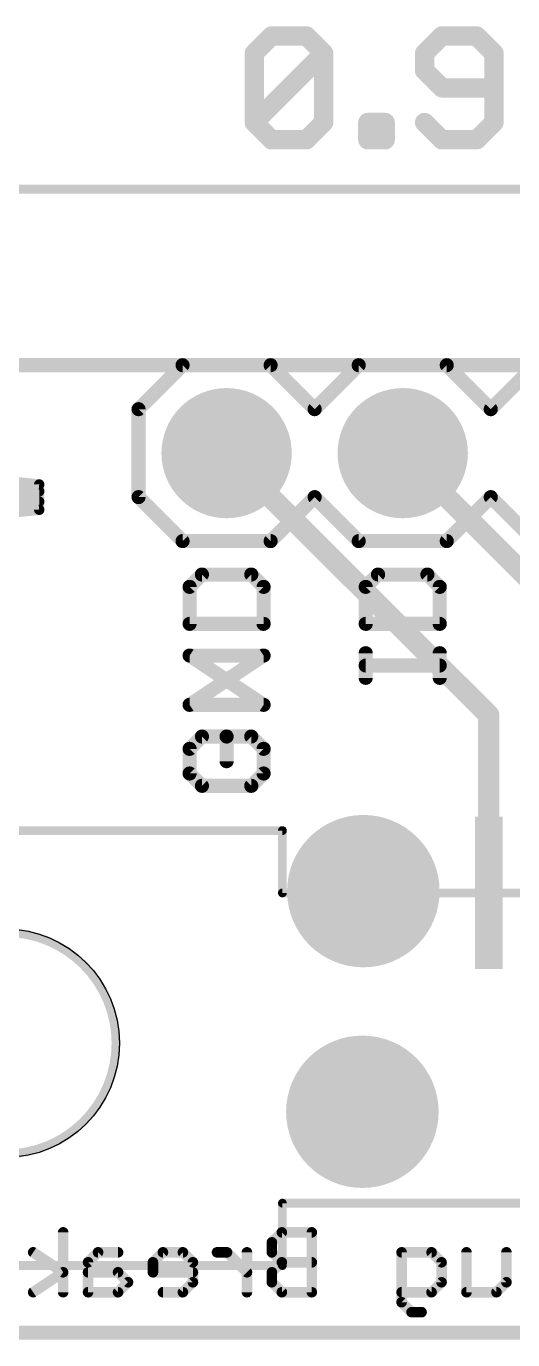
# Model space of a CAD drawing. Extents: x -36 to 71, y -16 to 19.
# Drawn here: x 3.46 to 10.48, y -0.1 to 18.86 of the extents above; entities that cross this region are included whole.
import ezdxf

# ---------------------------------------------------------------- set-up
doc = ezdxf.new("R2010")
doc.units = 0
for name, color, linetype in [('1', 12, 'CONTINUOUS'), ('17', 110, 'CONTINUOUS'), ('20', 53, 'CONTINUOUS'), ('21', 41, 'CONTINUOUS'), ('22', 40, 'CONTINUOUS'), ('47', 253, 'CONTINUOUS'), ('51', 53, 'CONTINUOUS')]:
    doc.layers.add(name, color=color, linetype=linetype)

# ---------------------------------------------------------------- blocks, each defined once
blk = doc.blocks.new('RECT')
blk.add_solid([(-0.5, -0.5), (0.5, -0.5), (-0.5, 0.5), (0.5, 0.5)])
blk = doc.blocks.new('ROUNDP')
at = {"const_width": 0.5}
blk.add_lwpolyline([(0, -0.25, 1), (0, 0.25, 1), (0, -0.25)], format="xyb", dxfattribs=at)

msp = doc.modelspace()

# ---------------------------------------------------------------- linework, layer by layer
at = {"layer": '1', "const_width": 0.3048}
for points in [[(10.13, 8.92), (6.35, 12.7)], [(10.78, 10.81), (8.89, 12.7)], [(10.13, 7.65), (10.13, 8.92)], [(10.13, 6.35), (10.13, 7.65)]]:
    msp.add_lwpolyline(points, dxfattribs=at)
at = {"layer": '1', "const_width": 0.1524}
for points in [[(6.4039, 12.7539, 1), (6.2961, 12.6461)], [(8.9439, 12.7539, 1), (8.8361, 12.6461)], [(10.2062, 8.92, 1), (10.0538, 8.92)], [(10.0761, 8.8661, 1), (10.1839, 8.9739)], [(10.2062, 7.65, 1), (10.0538, 7.65)], [(10.0538, 7.65, 1), (10.2062, 7.65)], [(10.0538, 6.35, 1), (10.2062, 6.35)]]:
    msp.add_lwpolyline(points, format="xyb", dxfattribs=at)
at = {"layer": '20', "const_width": 0.2032}
for points in [[(0, 13.97), (22.86, 13.97)], [(22.86, 0), (0, 0)]]:
    msp.add_lwpolyline(points, dxfattribs=at)
at = {"layer": '20'}
msp.add_circle((3.155, 4.18), 1.65, dxfattribs=at)
at = {"layer": '21'}
for points, const_width in [([(5.08, 13.335), (5.715, 13.97)], 0.2032), ([(5.715, 13.97), (6.985, 13.97)], 0.2032), ([(6.985, 13.97), (7.62, 13.335)], 0.2032), ([(7.62, 13.335), (8.255, 13.97)], 0.2032), ([(8.255, 13.97), (9.525, 13.97)], 0.2032), ([(10.16, 13.335), (9.525, 13.97)], 0.2032), ([(10.16, 13.335), (10.795, 13.97)], 0.2032), ([(5.08, 12.065), (5.08, 13.335)], 0.2032), ([(3.6478, 12.2478), (3.1639, 12.297)], 0.15), ([(2.6168, 12.15), (3.6478, 12.15)], 0.15), ([(3.6478, 11.8822), (3.6478, 12.2478)], 0.15), ([(5.715, 11.43), (5.08, 12.065)], 0.2032), ([(7.62, 12.065), (6.985, 11.43)], 0.2032), ([(8.255, 11.43), (7.62, 12.065)], 0.2032), ([(9.525, 11.43), (10.16, 12.065)], 0.2032), ([(10.795, 11.43), (10.16, 12.065)], 0.2032), ([(2.6201, 12), (3.6478, 12)], 0.15), ([(3.1639, 11.833), (3.6478, 11.8822)], 0.15), ([(6.985, 11.43), (5.715, 11.43)], 0.2032), ([(9.525, 11.43), (8.255, 11.43)], 0.2032), ([(5.9936, 10.947), (5.8157, 10.7691)], 0.2032), ([(6.7054, 10.947), (5.9936, 10.947)], 0.2032), ([(6.8834, 10.7691), (6.7054, 10.947)], 0.2032), ([(8.5336, 10.947), (8.3557, 10.7691)], 0.2032), ([(9.2454, 10.947), (8.5336, 10.947)], 0.2032), ([(9.4234, 10.7691), (9.2454, 10.947)], 0.2032), ([(5.8157, 10.7691), (5.8157, 10.2352)], 0.2032), ([(6.8834, 10.2352), (6.8834, 10.7691)], 0.2032), ([(8.3557, 10.7691), (8.3557, 10.2352)], 0.2032), ([(9.4234, 10.2352), (9.4234, 10.7691)], 0.2032), ([(5.8157, 10.2352), (6.8834, 10.2352)], 0.2032), ([(8.3557, 10.2352), (9.4234, 10.2352)], 0.2032), ([(5.8157, 9.0658), (6.8834, 9.7776)], 0.2032), ([(6.8834, 9.7776), (5.8157, 9.7776)], 0.2032), ([(8.3557, 9.4556), (8.3557, 9.8115)], 0.2032), ([(9.4234, 9.4556), (9.4234, 9.8115)], 0.2032), ([(9.4234, 9.6336), (8.3557, 9.6336)], 0.2032), ([(6.8834, 9.0658), (5.8157, 9.0658)], 0.2032), ([(5.9936, 8.6082), (5.8157, 8.4303)], 0.2032), ([(6.7054, 8.6082), (6.3495, 8.6082)], 0.2032), ([(6.3495, 8.6082), (6.3495, 8.2523)], 0.2032), ([(6.8834, 8.4303), (6.7054, 8.6082)], 0.2032), ([(5.8157, 8.4303), (5.8157, 8.0744)], 0.2032), ([(6.8834, 8.0744), (6.8834, 8.4303)], 0.2032), ([(5.8157, 8.0744), (5.9936, 7.8964)], 0.2032), ([(6.7054, 7.8964), (6.8834, 8.0744)], 0.2032), ([(5.9936, 7.8964), (6.7054, 7.8964)], 0.2032)]:
    msp.add_lwpolyline(points, dxfattribs=dict(at, const_width=const_width))
for points, const_width in [([(5.715, 14.0208, 1), (5.715, 13.9192)], 0.1016), ([(5.7509, 13.9341, 1), (5.6791, 14.0059)], 0.1016), ([(7.0209, 14.0059, 1), (6.9491, 13.9341)], 0.1016), ([(6.985, 13.9192, 1), (6.985, 14.0208)], 0.1016), ([(8.255, 14.0208, 1), (8.255, 13.9192)], 0.1016), ([(8.2909, 13.9341, 1), (8.2191, 14.0059)], 0.1016), ([(9.5609, 14.0059, 1), (9.4891, 13.9341)], 0.1016), ([(9.525, 13.9192, 1), (9.525, 14.0208)], 0.1016), ([(5.1308, 13.335, 1), (5.0292, 13.335)], 0.1016), ([(5.0441, 13.3709, 1), (5.1159, 13.2991)], 0.1016), ([(7.5841, 13.3709, 1), (7.6559, 13.2991)], 0.1016), ([(7.5841, 13.2991, 1), (7.6559, 13.3709)], 0.1016), ([(10.1241, 13.3709, 1), (10.1959, 13.2991)], 0.1016), ([(10.1241, 13.2991, 1), (10.1959, 13.3709)], 0.1016), ([(3.6853, 12.2478, 1), (3.6103, 12.2478)], 0.075), ([(3.644, 12.2105, 1), (3.6516, 12.2851)], 0.075), ([(3.6478, 12.1125, 1), (3.6478, 12.1875)], 0.075), ([(5.1159, 12.1009, 1), (5.0441, 12.0291)], 0.1016), ([(7.6559, 12.1009, 1), (7.5841, 12.0291)], 0.1016), ([(7.6559, 12.0291, 1), (7.5841, 12.1009)], 0.1016), ([(10.1959, 12.1009, 1), (10.1241, 12.0291)], 0.1016), ([(10.1959, 12.0291, 1), (10.1241, 12.1009)], 0.1016), ([(3.6516, 11.8449, 1), (3.644, 11.9195)], 0.075), ([(3.6478, 11.9625, 1), (3.6478, 12.0375)], 0.075), ([(5.0292, 12.065, 1), (5.1308, 12.065)], 0.1016), ([(3.6103, 11.8822, 1), (3.6853, 11.8822)], 0.075), ([(5.715, 11.4808, 1), (5.715, 11.3792)], 0.1016), ([(5.6791, 11.3941, 1), (5.7509, 11.4659)], 0.1016), ([(6.9491, 11.4659, 1), (7.0209, 11.3941)], 0.1016), ([(6.985, 11.3792, 1), (6.985, 11.4808)], 0.1016), ([(8.255, 11.4808, 1), (8.255, 11.3792)], 0.1016), ([(8.2191, 11.3941, 1), (8.2909, 11.4659)], 0.1016), ([(9.4891, 11.4659, 1), (9.5609, 11.3941)], 0.1016), ([(9.525, 11.3792, 1), (9.525, 11.4808)], 0.1016), ([(5.9936, 10.9978, 1), (5.9936, 10.8962)], 0.1016), ([(6.0296, 10.9111, 1), (5.9577, 10.9829)], 0.1016), ([(6.7414, 10.9829, 1), (6.6695, 10.9111)], 0.1016), ([(6.7054, 10.8962, 1), (6.7054, 10.9978)], 0.1016), ([(8.5336, 10.9978, 1), (8.5336, 10.8962)], 0.1016), ([(8.5696, 10.9111, 1), (8.4977, 10.9829)], 0.1016), ([(9.2814, 10.9829, 1), (9.2095, 10.9111)], 0.1016), ([(9.2454, 10.8962, 1), (9.2454, 10.9978)], 0.1016), ([(5.8665, 10.7691, 1), (5.7649, 10.7691)], 0.1016), ([(5.7798, 10.805, 1), (5.8516, 10.7331)], 0.1016), ([(6.9342, 10.7691, 1), (6.8326, 10.7691)], 0.1016), ([(6.8475, 10.7331, 1), (6.9193, 10.805)], 0.1016), ([(8.4065, 10.7691, 1), (8.3049, 10.7691)], 0.1016), ([(8.3198, 10.805, 1), (8.3916, 10.7331)], 0.1016), ([(9.4742, 10.7691, 1), (9.3726, 10.7691)], 0.1016), ([(9.3875, 10.7331, 1), (9.4593, 10.805)], 0.1016), ([(5.8157, 10.286, 1), (5.8157, 10.1844)], 0.1016), ([(5.7649, 10.2352, 1), (5.8665, 10.2352)], 0.1016), ([(6.8326, 10.2352, 1), (6.9342, 10.2352)], 0.1016), ([(6.8834, 10.1844, 1), (6.8834, 10.286)], 0.1016), ([(8.3557, 10.286, 1), (8.3557, 10.1844)], 0.1016), ([(8.3049, 10.2352, 1), (8.4065, 10.2352)], 0.1016), ([(9.3726, 10.2352, 1), (9.4742, 10.2352)], 0.1016), ([(9.4234, 10.1844, 1), (9.4234, 10.286)], 0.1016), ([(5.8157, 9.8284, 1), (5.8157, 9.7268)], 0.1016), ([(6.9116, 9.7353, 1), (6.8552, 9.8199)], 0.1016), ([(6.8834, 9.7268, 1), (6.8834, 9.8284)], 0.1016), ([(8.4065, 9.8115, 1), (8.3049, 9.8115)], 0.1016), ([(9.4742, 9.8115, 1), (9.3726, 9.8115)], 0.1016), ([(8.3557, 9.6844, 1), (8.3557, 9.5828)], 0.1016), ([(9.4234, 9.5828, 1), (9.4234, 9.6844)], 0.1016), ([(8.3049, 9.4556, 1), (8.4065, 9.4556)], 0.1016), ([(9.3726, 9.4556, 1), (9.4742, 9.4556)], 0.1016), ([(5.8157, 9.1166, 1), (5.8157, 9.015)], 0.1016), ([(5.7875, 9.1081, 1), (5.8439, 9.0235)], 0.1016), ([(6.8834, 9.015, 1), (6.8834, 9.1166)], 0.1016), ([(6.0296, 8.5723, 1), (5.9577, 8.6441)], 0.1016), ([(6.3495, 8.659, 1), (6.3495, 8.5574)], 0.1016), ([(6.4003, 8.6082, 1), (6.2987, 8.6082)], 0.1016), ([(6.7414, 8.6441, 1), (6.6695, 8.5723)], 0.1016), ([(6.7054, 8.5574, 1), (6.7054, 8.659)], 0.1016), ([(5.8665, 8.4303, 1), (5.7649, 8.4303)], 0.1016), ([(5.7798, 8.4662, 1), (5.8516, 8.3943)], 0.1016), ([(6.9342, 8.4303, 1), (6.8326, 8.4303)], 0.1016), ([(6.8475, 8.3943, 1), (6.9193, 8.4662)], 0.1016), ([(5.8516, 8.1103, 1), (5.7798, 8.0384)], 0.1016), ([(6.2987, 8.2523, 1), (6.4003, 8.2523)], 0.1016), ([(6.9193, 8.0384, 1), (6.8475, 8.1103)], 0.1016), ([(5.7649, 8.0744, 1), (5.8665, 8.0744)], 0.1016), ([(5.9936, 7.9472, 1), (5.9936, 7.8456)], 0.1016), ([(5.9577, 7.8605, 1), (6.0296, 7.9323)], 0.1016), ([(6.6695, 7.9323, 1), (6.7414, 7.8605)], 0.1016), ([(6.7054, 7.8456, 1), (6.7054, 7.9472)], 0.1016), ([(6.8326, 8.0744, 1), (6.9342, 8.0744)], 0.1016)]:
    msp.add_lwpolyline(points, format="xyb", dxfattribs=dict(at, const_width=const_width))
at = {"layer": '22'}
for points, const_width in [([(5.8166, 10.7691), (5.9946, 10.947)], 0.2032), ([(5.9946, 10.947), (6.7064, 10.947)], 0.2032), ([(6.7064, 10.947), (6.8843, 10.7691)], 0.2032), ([(8.3566, 10.7691), (8.5346, 10.947)], 0.2032), ([(8.5346, 10.947), (9.2464, 10.947)], 0.2032), ([(9.2464, 10.947), (9.4243, 10.7691)], 0.2032), ([(5.8166, 10.2352), (5.8166, 10.7691)], 0.2032), ([(6.8843, 10.7691), (6.8843, 10.2352)], 0.2032), ([(8.3566, 10.2352), (8.3566, 10.7691)], 0.2032), ([(9.4243, 10.7691), (9.4243, 10.2352)], 0.2032), ([(6.8843, 10.2352), (5.8166, 10.2352)], 0.2032), ([(9.4243, 10.2352), (8.3566, 10.2352)], 0.2032), ([(6.8843, 9.0658), (5.8166, 9.7776)], 0.2032), ([(5.8166, 9.7776), (6.8843, 9.7776)], 0.2032), ([(8.3566, 9.4556), (8.3566, 9.8115)], 0.2032), ([(9.4243, 9.4556), (9.4243, 9.8115)], 0.2032), ([(8.3566, 9.6336), (9.4243, 9.6336)], 0.2032), ([(5.8166, 9.0658), (6.8843, 9.0658)], 0.2032), ([(5.8166, 8.4303), (5.9946, 8.6082)], 0.2032), ([(5.9946, 8.6082), (6.3505, 8.6082)], 0.2032), ([(6.3505, 8.6082), (6.3505, 8.2523)], 0.2032), ([(6.7064, 8.6082), (6.8843, 8.4303)], 0.2032), ([(5.8166, 8.0744), (5.8166, 8.4303)], 0.2032), ([(6.8843, 8.4303), (6.8843, 8.0744)], 0.2032), ([(5.9946, 7.8964), (5.8166, 8.0744)], 0.2032), ([(6.8843, 8.0744), (6.7064, 7.8964)], 0.2032), ([(6.7064, 7.8964), (5.9946, 7.8964)], 0.2032), ([(3.9929, 0.5842), (3.9929, 1.4485)], 0.1524), ([(7.1469, 1.4485), (7.0029, 1.3045)], 0.1524), ([(7.5791, 1.4485), (7.1469, 1.4485)], 0.1524), ([(7.5791, 0.5842), (7.5791, 1.4485)], 0.1524), ([(7.0029, 1.3045), (7.0029, 1.1604)], 0.1524), ([(3.9929, 0.8723), (3.5608, 1.1604)], 0.1524), ([(4.4963, 1.1604), (4.3522, 1.0164)], 0.1524), ([(4.7844, 1.1604), (4.4963, 1.1604)], 0.1524), ([(5.4318, 1.1604), (5.2878, 1.0164)], 0.1524), ([(5.7199, 1.1604), (5.4318, 1.1604)], 0.1524), ([(5.864, 1.0164), (5.7199, 1.1604)], 0.1524), ([(6.3555, 1.1604), (6.2114, 1.1604)], 0.1524), ([(6.6436, 0.8723), (6.3555, 1.1604)], 0.1524), ([(6.6436, 0.5842), (6.6436, 1.1604)], 0.1524), ([(7.0029, 1.1604), (7.1469, 1.0164)], 0.1524), ([(8.8739, 0.4401), (8.8739, 1.1604)], 0.1524), ([(8.8739, 1.1604), (9.3061, 1.1604)], 0.1524), ([(9.3061, 1.1604), (9.4501, 1.0164)], 0.1524), ([(9.8094, 0.5842), (9.8094, 1.1604)], 0.1524), ([(10.3857, 1.1604), (10.3857, 0.7283)], 0.1524), ([(3.5608, 0.5842), (3.9929, 0.8723)], 0.1524), ([(4.3522, 1.0164), (4.3522, 0.5842)], 0.1524), ([(4.7844, 0.8723), (4.3522, 0.8723)], 0.1524), ([(4.9285, 0.7283), (4.7844, 0.8723)], 0.1524), ([(5.2878, 1.0164), (5.2878, 0.8723)], 0.1524), ([(5.2878, 0.8723), (5.864, 0.8723)], 0.1524), ([(5.864, 0.7283), (5.864, 1.0164)], 0.1524), ([(7.1469, 1.0164), (7.0029, 0.8723)], 0.1524), ([(7.0029, 0.8723), (7.0029, 0.7283)], 0.1524), ([(7.5791, 1.0164), (7.1469, 1.0164)], 0.1524), ([(9.4501, 1.0164), (9.4501, 0.7283)], 0.1524), ([(4.7844, 0.5842), (4.9285, 0.7283)], 0.1524), ([(5.7199, 0.5842), (5.864, 0.7283)], 0.1524), ([(7.0029, 0.7283), (7.1469, 0.5842)], 0.1524), ([(9.4501, 0.7283), (9.3061, 0.5842)], 0.1524), ([(10.3857, 0.7283), (10.2416, 0.5842)], 0.1524), ([(4.3522, 0.5842), (4.7844, 0.5842)], 0.1524), ([(5.4318, 0.5842), (5.7199, 0.5842)], 0.1524), ([(7.1469, 0.5842), (7.5791, 0.5842)], 0.1524), ([(9.3061, 0.5842), (8.8739, 0.5842)], 0.1524), ([(10.2416, 0.5842), (9.8094, 0.5842)], 0.1524), ([(9.018, 0.2961), (8.8739, 0.4401)], 0.1524), ([(9.162, 0.2961), (9.018, 0.2961)], 0.1524)]:
    msp.add_lwpolyline(points, dxfattribs=dict(at, const_width=const_width))
for points, const_width in [([(5.9946, 10.9978, 1), (5.9946, 10.8962)], 0.1016), ([(6.0305, 10.9111, 1), (5.9586, 10.9829)], 0.1016), ([(6.7423, 10.9829, 1), (6.6704, 10.9111)], 0.1016), ([(6.7064, 10.8962, 1), (6.7064, 10.9978)], 0.1016), ([(8.5346, 10.9978, 1), (8.5346, 10.8962)], 0.1016), ([(8.5705, 10.9111, 1), (8.4986, 10.9829)], 0.1016), ([(9.2823, 10.9829, 1), (9.2104, 10.9111)], 0.1016), ([(9.2464, 10.8962, 1), (9.2464, 10.9978)], 0.1016), ([(5.8674, 10.7691, 1), (5.7658, 10.7691)], 0.1016), ([(5.7807, 10.805, 1), (5.8525, 10.7331)], 0.1016), ([(6.9351, 10.7691, 1), (6.8335, 10.7691)], 0.1016), ([(6.8484, 10.7331, 1), (6.9202, 10.805)], 0.1016), ([(8.4074, 10.7691, 1), (8.3058, 10.7691)], 0.1016), ([(8.3207, 10.805, 1), (8.3925, 10.7331)], 0.1016), ([(9.4751, 10.7691, 1), (9.3735, 10.7691)], 0.1016), ([(9.3884, 10.7331, 1), (9.4602, 10.805)], 0.1016), ([(5.8166, 10.286, 1), (5.8166, 10.1844)], 0.1016), ([(5.7658, 10.2352, 1), (5.8674, 10.2352)], 0.1016), ([(6.8335, 10.2352, 1), (6.9351, 10.2352)], 0.1016), ([(6.8843, 10.1844, 1), (6.8843, 10.286)], 0.1016), ([(8.3566, 10.286, 1), (8.3566, 10.1844)], 0.1016), ([(8.3058, 10.2352, 1), (8.4074, 10.2352)], 0.1016), ([(9.3735, 10.2352, 1), (9.4751, 10.2352)], 0.1016), ([(9.4243, 10.1844, 1), (9.4243, 10.286)], 0.1016), ([(5.8448, 9.8199, 1), (5.7884, 9.7353)], 0.1016), ([(5.8166, 9.8284, 1), (5.8166, 9.7268)], 0.1016), ([(6.8843, 9.7268, 1), (6.8843, 9.8284)], 0.1016), ([(8.4074, 9.8115, 1), (8.3058, 9.8115)], 0.1016), ([(9.4751, 9.8115, 1), (9.3735, 9.8115)], 0.1016), ([(8.3566, 9.6844, 1), (8.3566, 9.5828)], 0.1016), ([(9.4243, 9.5828, 1), (9.4243, 9.6844)], 0.1016), ([(8.3058, 9.4556, 1), (8.4074, 9.4556)], 0.1016), ([(9.3735, 9.4556, 1), (9.4751, 9.4556)], 0.1016), ([(5.8166, 9.1166, 1), (5.8166, 9.015)], 0.1016), ([(6.8561, 9.0235, 1), (6.9125, 9.1081)], 0.1016), ([(6.8843, 9.015, 1), (6.8843, 9.1166)], 0.1016), ([(5.9946, 8.659, 1), (5.9946, 8.5574)], 0.1016), ([(6.0305, 8.5723, 1), (5.9586, 8.6441)], 0.1016), ([(6.4013, 8.6082, 1), (6.2997, 8.6082)], 0.1016), ([(6.3505, 8.5574, 1), (6.3505, 8.659)], 0.1016), ([(6.7423, 8.6441, 1), (6.6704, 8.5723)], 0.1016), ([(5.8674, 8.4303, 1), (5.7658, 8.4303)], 0.1016), ([(5.7807, 8.4662, 1), (5.8525, 8.3943)], 0.1016), ([(6.9351, 8.4303, 1), (6.8335, 8.4303)], 0.1016), ([(6.8484, 8.3943, 1), (6.9202, 8.4662)], 0.1016), ([(5.8525, 8.1103, 1), (5.7807, 8.0384)], 0.1016), ([(6.2997, 8.2523, 1), (6.4013, 8.2523)], 0.1016), ([(6.9202, 8.0384, 1), (6.8484, 8.1103)], 0.1016), ([(5.7658, 8.0744, 1), (5.8674, 8.0744)], 0.1016), ([(5.9946, 7.9472, 1), (5.9946, 7.8456)], 0.1016), ([(5.9586, 7.8605, 1), (6.0305, 7.9323)], 0.1016), ([(6.6704, 7.9323, 1), (6.7423, 7.8605)], 0.1016), ([(6.7064, 7.8456, 1), (6.7064, 7.9472)], 0.1016), ([(6.8335, 8.0744, 1), (6.9351, 8.0744)], 0.1016), ([(4.031, 1.4485, 1), (3.9548, 1.4485)], 0.0762), ([(7.1469, 1.4866, 1), (7.1469, 1.4104)], 0.0762), ([(7.1739, 1.4216, 1), (7.12, 1.4755)], 0.0762), ([(7.6172, 1.4485, 1), (7.541, 1.4485)], 0.0762), ([(7.5791, 1.4104, 1), (7.5791, 1.4866)], 0.0762), ([(6.9759, 1.3314, 1), (7.0298, 1.2775)], 0.0762), ([(7.041, 1.3045, 1), (6.9648, 1.3045)], 0.0762), ([(3.5819, 1.1921, 1), (3.5396, 1.1287)], 0.0762), ([(4.4963, 1.1985, 1), (4.4963, 1.1223)], 0.0762), ([(4.5232, 1.1335, 1), (4.4694, 1.1874)], 0.0762), ([(4.7844, 1.1223, 1), (4.7844, 1.1985)], 0.0762), ([(5.4318, 1.1985, 1), (5.4318, 1.1223)], 0.0762), ([(5.4588, 1.1335, 1), (5.4049, 1.1874)], 0.0762), ([(5.7469, 1.1874, 1), (5.693, 1.1335)], 0.0762), ([(5.7199, 1.1223, 1), (5.7199, 1.1985)], 0.0762), ([(6.2114, 1.1985, 1), (6.2114, 1.1223)], 0.0762), ([(6.3824, 1.1874, 1), (6.3285, 1.1335)], 0.0762), ([(6.3555, 1.1223, 1), (6.3555, 1.1985)], 0.0762), ([(6.6817, 1.1604, 1), (6.6055, 1.1604)], 0.0762), ([(7.0298, 1.1874, 1), (6.9759, 1.1335)], 0.0762), ([(6.9648, 1.1604, 1), (7.041, 1.1604)], 0.0762), ([(8.912, 1.1604, 1), (8.8358, 1.1604)], 0.0762), ([(8.8739, 1.1985, 1), (8.8739, 1.1223)], 0.0762), ([(9.333, 1.1874, 1), (9.2791, 1.1335)], 0.0762), ([(9.3061, 1.1223, 1), (9.3061, 1.1985)], 0.0762), ([(9.8475, 1.1604, 1), (9.7713, 1.1604)], 0.0762), ([(10.4238, 1.1604, 1), (10.3476, 1.1604)], 0.0762), ([(4.0141, 0.8406, 1), (3.9718, 0.904)], 0.0762), ([(4.3903, 1.0164, 1), (4.3141, 1.0164)], 0.0762), ([(4.3253, 1.0433, 1), (4.3792, 0.9894)], 0.0762), ([(4.3522, 0.9104, 1), (4.3522, 0.8342)], 0.0762), ([(4.8114, 0.8993, 1), (4.7575, 0.8454)], 0.0762), ([(4.7844, 0.8342, 1), (4.7844, 0.9104)], 0.0762), ([(5.2608, 1.0433, 1), (5.3147, 0.9894)], 0.0762), ([(5.3259, 1.0164, 1), (5.2497, 1.0164)], 0.0762), ([(5.2878, 0.9104, 1), (5.2878, 0.8342)], 0.0762), ([(5.9021, 1.0164, 1), (5.8259, 1.0164)], 0.0762), ([(5.837, 0.9894, 1), (5.8909, 1.0433)], 0.0762), ([(5.864, 0.8342, 1), (5.864, 0.9104)], 0.0762), ([(7.041, 0.8723, 1), (6.9648, 0.8723)], 0.0762), ([(7.1469, 1.0545, 1), (7.1469, 0.9783)], 0.0762), ([(7.1739, 0.9894, 1), (7.12, 1.0433)], 0.0762), ([(7.12, 0.9894, 1), (7.1739, 1.0433)], 0.0762), ([(7.5791, 0.9783, 1), (7.5791, 1.0545)], 0.0762), ([(9.4882, 1.0164, 1), (9.412, 1.0164)], 0.0762), ([(9.4232, 0.9894, 1), (9.4771, 1.0433)], 0.0762), ([(3.9718, 0.8406, 1), (4.0141, 0.904)], 0.0762), ([(4.9554, 0.7013, 1), (4.9015, 0.7552)], 0.0762), ([(4.9015, 0.7013, 1), (4.9554, 0.7552)], 0.0762), ([(5.2497, 0.8723, 1), (5.3259, 0.8723)], 0.0762), ([(5.8259, 0.7283, 1), (5.9021, 0.7283)], 0.0762), ([(5.8909, 0.7013, 1), (5.837, 0.7552)], 0.0762), ([(6.6166, 0.8454, 1), (6.6705, 0.8993)], 0.0762), ([(6.9759, 0.8993, 1), (7.0298, 0.8454)], 0.0762), ([(7.0298, 0.7552, 1), (6.9759, 0.7013)], 0.0762), ([(6.9648, 0.7283, 1), (7.041, 0.7283)], 0.0762), ([(9.412, 0.7283, 1), (9.4882, 0.7283)], 0.0762), ([(9.4771, 0.7013, 1), (9.4232, 0.7552)], 0.0762), ([(10.3476, 0.7283, 1), (10.4238, 0.7283)], 0.0762), ([(10.4126, 0.7013, 1), (10.3587, 0.7552)], 0.0762), ([(3.5396, 0.6159, 1), (3.5819, 0.5525)], 0.0762), ([(3.9548, 0.5842, 1), (4.031, 0.5842)], 0.0762), ([(4.3522, 0.6223, 1), (4.3522, 0.5461)], 0.0762), ([(4.3141, 0.5842, 1), (4.3903, 0.5842)], 0.0762), ([(4.7575, 0.6111, 1), (4.8114, 0.5573)], 0.0762), ([(4.7844, 0.5461, 1), (4.7844, 0.6223)], 0.0762), ([(5.4318, 0.6223, 1), (5.4318, 0.5461)], 0.0762), ([(5.693, 0.6111, 1), (5.7469, 0.5573)], 0.0762), ([(5.7199, 0.5461, 1), (5.7199, 0.6223)], 0.0762), ([(6.6055, 0.5842, 1), (6.6817, 0.5842)], 0.0762), ([(7.1469, 0.6223, 1), (7.1469, 0.5461)], 0.0762), ([(7.12, 0.5573, 1), (7.1739, 0.6111)], 0.0762), ([(7.541, 0.5842, 1), (7.6172, 0.5842)], 0.0762), ([(7.5791, 0.5461, 1), (7.5791, 0.6223)], 0.0762), ([(8.8739, 0.6223, 1), (8.8739, 0.5461)], 0.0762), ([(9.2791, 0.6111, 1), (9.333, 0.5573)], 0.0762), ([(9.3061, 0.5461, 1), (9.3061, 0.6223)], 0.0762), ([(9.8094, 0.6223, 1), (9.8094, 0.5461)], 0.0762), ([(9.7713, 0.5842, 1), (9.8475, 0.5842)], 0.0762), ([(10.2147, 0.6111, 1), (10.2685, 0.5573)], 0.0762), ([(10.2416, 0.5461, 1), (10.2416, 0.6223)], 0.0762), ([(8.9009, 0.4671, 1), (8.847, 0.4132)], 0.0762), ([(8.8358, 0.4401, 1), (8.912, 0.4401)], 0.0762), ([(9.018, 0.3342, 1), (9.018, 0.258)], 0.0762), ([(8.991, 0.2691, 1), (9.0449, 0.323)], 0.0762), ([(9.162, 0.258, 1), (9.162, 0.3342)], 0.0762)]:
    msp.add_lwpolyline(points, format="xyb", dxfattribs=dict(at, const_width=const_width))
at = {"layer": '47'}
for points, const_width in [([(6.7497, 18.4741), (6.9997, 18.7241)], 0.2794), ([(6.9997, 18.7241), (7.4997, 18.7241)], 0.2794), ([(7.4997, 18.7241), (7.7496, 18.4741)], 0.2794), ([(9.4554, 18.7241), (9.2055, 18.4741)], 0.2794), ([(9.9554, 18.7241), (9.4554, 18.7241)], 0.2794), ([(10.2054, 18.4741), (9.9554, 18.7241)], 0.2794), ([(6.7497, 17.4742), (6.7497, 18.4741)], 0.2794), ([(6.7497, 17.4742), (7.7496, 18.4741)], 0.2794), ([(7.7496, 18.4741), (7.7496, 17.4742)], 0.2794), ([(9.2055, 18.4741), (9.2055, 18.2241)], 0.2794), ([(10.2054, 17.4742), (10.2054, 18.4741)], 0.2794), ([(9.2055, 18.2241), (9.4554, 17.9741)], 0.2794), ([(9.4554, 17.9741), (10.2054, 17.9741)], 0.2794), ([(6.9997, 17.2242), (6.7497, 17.4742)], 0.2794), ([(7.7496, 17.4742), (7.4997, 17.2242)], 0.2794), ([(8.3869, 17.2242), (8.3869, 17.4742)], 0.2794), ([(8.3869, 17.4742), (8.6369, 17.4742)], 0.2794), ([(8.6369, 17.4742), (8.6369, 17.2242)], 0.2794), ([(9.2055, 17.4742), (9.4554, 17.2242)], 0.2794), ([(9.9554, 17.2242), (10.2054, 17.4742)], 0.2794), ([(7.4997, 17.2242), (6.9997, 17.2242)], 0.2794), ([(8.6369, 17.2242), (8.3869, 17.2242)], 0.2794), ([(9.4554, 17.2242), (9.9554, 17.2242)], 0.2794), ([(0.065, 16.51), (22.795, 16.51)], 0.13)]:
    msp.add_lwpolyline(points, dxfattribs=dict(at, const_width=const_width))
at = {"layer": '47', "const_width": 0.1397}
for points in [[(6.9997, 18.7939, 1), (6.9997, 18.6542)], [(7.0491, 18.6747, 1), (6.9503, 18.7735)], [(7.5491, 18.7735, 1), (7.4503, 18.6747)], [(7.4997, 18.6542, 1), (7.4997, 18.7939)], [(9.4554, 18.7939, 1), (9.4554, 18.6542)], [(9.5048, 18.6747, 1), (9.406, 18.7735)], [(10.0048, 18.7735, 1), (9.906, 18.6747)], [(9.9554, 18.6542, 1), (9.9554, 18.7939)], [(6.7003, 18.5235, 1), (6.7991, 18.4247)], [(6.8196, 18.4741, 1), (6.6799, 18.4741)], [(7.8195, 18.4741, 1), (7.6798, 18.4741)], [(7.799, 18.4247, 1), (7.7003, 18.5235)], [(7.7003, 18.4247, 1), (7.799, 18.5235)], [(9.2753, 18.4741, 1), (9.1356, 18.4741)], [(9.1561, 18.5235, 1), (9.2549, 18.4247)], [(10.2752, 18.4741, 1), (10.1355, 18.4741)], [(10.156, 18.4247, 1), (10.2548, 18.5235)], [(9.1356, 18.2241, 1), (9.2753, 18.2241)], [(9.2549, 18.2735, 1), (9.1561, 18.1747)], [(9.4554, 18.044, 1), (9.4554, 17.9043)], [(9.406, 17.9247, 1), (9.5048, 18.0235)], [(10.2054, 17.9043, 1), (10.2054, 18.044)], [(6.7991, 17.5236, 1), (6.7003, 17.4248)], [(6.7003, 17.5236, 1), (6.7991, 17.4248)], [(6.6799, 17.4742, 1), (6.8196, 17.4742)], [(7.6798, 17.4742, 1), (7.8195, 17.4742)], [(7.799, 17.4248, 1), (7.7003, 17.5236)], [(8.4567, 17.4742, 1), (8.317, 17.4742)], [(8.3869, 17.544, 1), (8.3869, 17.4043)], [(8.7067, 17.4742, 1), (8.567, 17.4742)], [(8.6369, 17.4043, 1), (8.6369, 17.544)], [(9.2549, 17.5236, 1), (9.1561, 17.4248)], [(10.1355, 17.4742, 1), (10.2752, 17.4742)], [(10.2548, 17.4248, 1), (10.156, 17.5236)], [(6.9997, 17.294, 1), (6.9997, 17.1544)], [(6.9503, 17.1748, 1), (7.0491, 17.2736)], [(7.4503, 17.2736, 1), (7.5491, 17.1748)], [(7.4997, 17.1544, 1), (7.4997, 17.294)], [(8.317, 17.2242, 1), (8.4567, 17.2242)], [(8.3869, 17.294, 1), (8.3869, 17.1544)], [(8.567, 17.2242, 1), (8.7067, 17.2242)], [(8.6369, 17.1544, 1), (8.6369, 17.294)], [(9.4554, 17.294, 1), (9.4554, 17.1544)], [(9.406, 17.1748, 1), (9.5048, 17.2736)], [(9.906, 17.2736, 1), (10.0048, 17.1748)], [(9.9554, 17.1544, 1), (9.9554, 17.294)]]:
    msp.add_lwpolyline(points, format="xyb", dxfattribs=at)
at = {"layer": '51', "const_width": 0.127}
for points in [[(1.155, 7.25), (7.155, 7.25)], [(7.155, 7.25), (7.155, 6.35)], [(15.705, 6.35), (7.155, 6.35)], [(7.155, 0.97), (7.155, 1.87)], [(15.705, 1.87), (7.155, 1.87)], [(1.155, 0.97), (7.155, 0.97)]]:
    msp.add_lwpolyline(points, dxfattribs=at)
at = {"layer": '51'}
for points, const_width in [([(7.1867, 7.25, 1), (7.1233, 7.25)], 0.0635), ([(7.155, 7.2183, 1), (7.155, 7.2817)], 0.0635), ([(7.155, 6.3818, 1), (7.155, 6.3183)], 0.0635), ([(7.1233, 6.35, 1), (7.1867, 6.35)], 0.0635), ([(3.155, 2.58, 1), (3.155, 5.78)], 0.127), ([(7.155, 1.9018, 1), (7.155, 1.8383)], 0.0635), ([(7.1867, 1.87, 1), (7.1233, 1.87)], 0.0635), ([(7.1233, 0.97, 1), (7.1867, 0.97)], 0.0635), ([(7.155, 0.9383, 1), (7.155, 1.0018)], 0.0635)]:
    msp.add_lwpolyline(points, format="xyb", dxfattribs=dict(at, const_width=const_width))

# ---------------------------------------------------------------- block references
at = {"layer": '1', "xscale": 2.2, "yscale": 0.4, "rotation": 270}
msp.add_blockref('RECT', (10.13, 6.35), dxfattribs=at)
at = {"layer": '17', "rotation": 270}
for p, xscale, yscale in [((6.35, 12.7), 1.8796, 1.8796), ((6.35, 12.7), 1.8796, 1.8796), ((8.89, 12.7), 1.8796, 1.8796), ((8.89, 12.7), 1.8796, 1.8796), ((8.3222, 6.3757), 2.2, 2.2), ((8.3222, 6.3757), 2.2, 2.2), ((8.3082, 3.1898), 2.2, 2.2), ((8.3082, 3.1898), 2.2, 2.2)]:
    msp.add_blockref('ROUNDP', p, dxfattribs=dict(at, xscale=xscale, yscale=yscale))
at = {"layer": '51', "xscale": 0.508, "yscale": 0.508, "rotation": 180}
for p in [(6.35, 12.7), (8.89, 12.7)]:
    msp.add_blockref('RECT', p, dxfattribs=at)

doc.saveas('drawing.dxf')
